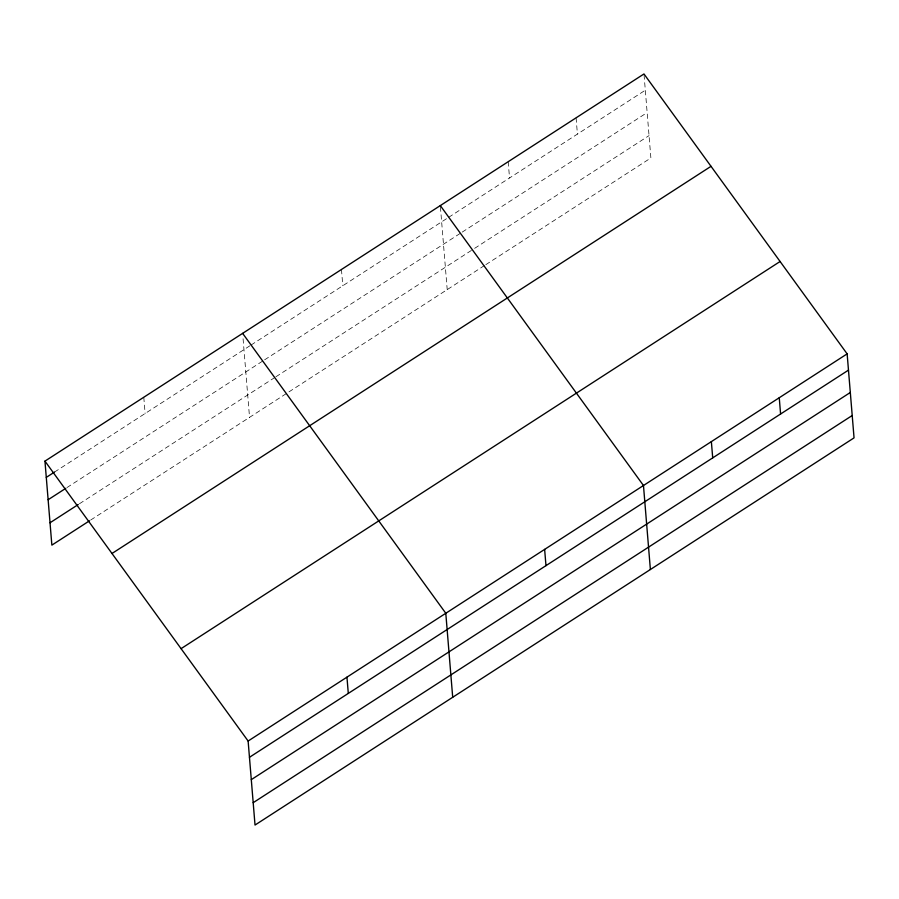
<?xml version="1.0" encoding="UTF-8"?>
<svg xmlns="http://www.w3.org/2000/svg" width="899" height="899" viewBox="0 0 899 899"><rect width="100%" height="100%" fill="white"/><g stroke="black" fill="none" stroke-linecap="round" stroke-linejoin="round"><path stroke-width="0.67" stroke-dasharray="4.5 3.37" d="M54.524 472.065L249.843 345.823M251.023 345.059L447.5 218.075M448.668 217.322L645.313 90.215M66.953 487.573L263.452 360.566M264.632 359.814L461.041 232.863M462.21 232.111L647.145 112.577M79.438 503.766L274.757 377.524M275.937 376.76L473.47 249.09M474.638 248.338L649.044 135.614M90.687 520.038L484.673 265.396M485.842 264.643L650.876 157.966L644.089 75.314M576.079 117.836L577.416 134.097M508.193 161.719L509.531 177.98M440.42 206.95L447.208 289.602M341.463 269.475L342.8 285.736M243.078 338.777L249.54 417.372M143.784 397.246L145.121 413.506"/><path stroke-width="1.35" d="M44.95 461.131L643.976 73.954L847.139 353.869L854.05 437.869L255.024 825.046L248.124 741.034L44.95 461.131L51.861 545.131L89.507 520.802M46.287 477.38L54.524 472.065M48.13 499.743L65.773 488.337M50.018 522.78L78.258 504.519M111.993 553.492L711.019 166.326M181.07 648.662L780.096 261.497M248.124 741.034L847.139 353.869M249.461 757.295L848.476 370.13M251.293 779.647L850.319 392.481M253.192 802.683L852.207 415.518M440.308 205.601L643.47 485.505L650.382 569.505M242.629 333.36L445.792 613.264L452.703 697.276M779.253 397.751L780.59 414.001M711.367 441.623L712.705 457.883M544.637 549.39L545.974 565.651M346.958 677.149L348.295 693.41"/></g></svg>
